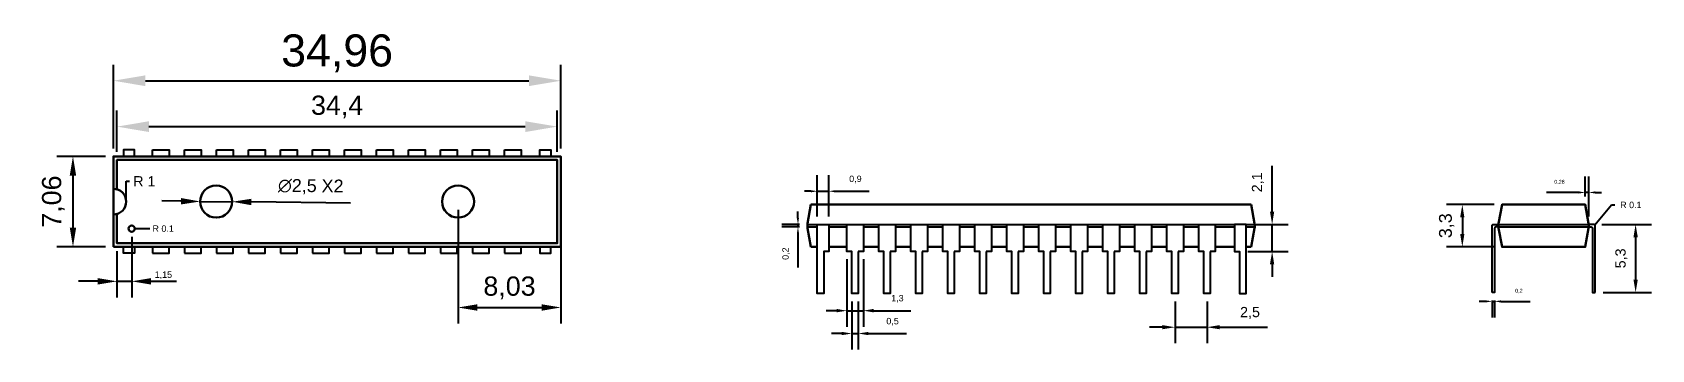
# Model space of a CAD drawing. Header units: millimetres. Extents: x 4 to 130, y 2 to 27.
import ezdxf

# ---------------------------------------------------------------- set-up
doc = ezdxf.new("R2010")
doc.units = ezdxf.units.MM
doc.layers.add('ATMegaMicroController', color=202, linetype='Continuous', lineweight=30)
doc.layers.add('Cote', color=7, linetype='Continuous')
doc.layers.add('Pins', color=9, linetype='Continuous')
doc.styles.get("Standard").update_dxf_attribs({"font": 'arial.ttf'})
doc.dimstyles.new('ISO-25', dxfattribs={"dimtxt": 2.5, "dimasz": 2.5, "dimexe": 1.25, "dimexo": 0.625, "dimtad": 1, "dimtxsty": 'Standard', "dimcen": 2.5, "dimadec": 0, "dimazin": 0, "dimtfac": 1, "dimtmove": 0, "dimatfit": 3, "dimfxl": 1, "dimarcsym": 0})

# ---------------------------------------------------------------- blocks, each defined once
blk = doc.blocks.new('*U5')
at = {"layer": 'Pins'}
blk.add_lwpolyline([(0.25, -2), (0.25, -5.3), (-0.25, -5.3), (-0.25, -2), (-0.65, -2), (-0.65, 0.1), (0.65, 0.1), (0.65, -2)], close=True, dxfattribs=at)
blk = doc.blocks.new('*U6')
at = {"layer": 'Pins', "color": 0, "linetype": 'ByBlock', "lineweight": -2, "transparency": 16777216}
for p in [(67.95, 11.65), (70.45, 11.65), (72.95, 11.65), (75.45, 11.65), (77.95, 11.65), (80.45, 11.65), (82.95, 11.65), (85.45, 11.65), (87.95, 11.65), (90.45, 11.65), (92.95, 11.65), (95.45, 11.65)]:
    blk.add_blockref('*U5', p, dxfattribs=at)
blk = doc.blocks.new('*U7')
at = {"layer": 'Pins'}
blk.add_lwpolyline([(-0.65, 0), (0.65, 0), (0.65, 0.5), (-0.65, 0.5)], close=True, dxfattribs=at)
blk = doc.blocks.new('*U8')
at = {"layer": 'Pins', "color": 0, "linetype": 'ByBlock', "lineweight": -2, "transparency": 16777216}
for p in [(13.715, 9.5), (16.215, 9.5), (18.715, 9.5), (21.215, 9.5), (23.715, 9.5), (26.215, 9.5), (28.715, 9.5), (31.215, 9.5), (33.715, 9.5), (36.215, 9.5), (38.715, 9.5), (41.215, 9.5)]:
    blk.add_blockref('*U7', p, dxfattribs=at)
blk = doc.blocks.new('*U9')
at = {"layer": 'Pins'}
blk.add_lwpolyline([(-0.65, 0), (0.65, 0), (0.65, 0.5), (-0.65, 0.5)], close=True, dxfattribs=at)
blk = doc.blocks.new('*U10')
at = {"layer": 'Pins', "color": 0, "linetype": 'ByBlock', "lineweight": -2, "transparency": 16777216}
for p in [(13.715, 9.5), (16.215, 9.5), (18.715, 9.5), (21.215, 9.5), (23.715, 9.5), (26.215, 9.5), (28.715, 9.5), (31.215, 9.5), (33.715, 9.5), (36.215, 9.5), (38.715, 9.5), (41.215, 9.5)]:
    blk.add_blockref('*U9', p, dxfattribs=at)
blk = doc.blocks.new('*D11')
at = {"layer": 'Cote', "color": 0, "lineweight": -2, "transparency": 16777216}
for p, q in [((10, 17.68), (10, 24.21)), ((44.96, 17.68), (44.96, 24.21)), ((12.5, 22.96), (42.46, 22.96))]:
    blk.add_line(p, q, dxfattribs=at)
at = {"layer": 'Cote', "color": 0, "transparency": 16777216}
for points in [[(12.5, 23.38), (12.5, 22.54), (10, 22.96)], [(42.46, 23.38), (42.46, 22.54), (44.96, 22.96)]]:
    blk.add_solid(points, dxfattribs=at)
at = {"layer": 'Defpoints', "color": 0, "transparency": 16777216}
for p in [(44.96, 22.96), (10, 17.06), (44.96, 17.06)]:
    blk.add_point(p, dxfattribs=at)
at = {"layer": 'Cote', "color": 0, "transparency": 16777216, "insert": (27.48, 25.09), "char_height": 2.5, "attachment_point": 5}
blk.add_mtext('34,96', dxfattribs=at)
blk = doc.blocks.new('*D12')
at = {"layer": 'Cote', "color": 0, "lineweight": -2, "transparency": 16777216}
for p, q in [((10.28, 17.41), (10.28, 20.63)), ((44.68, 17.41), (44.68, 20.63)), ((12.78, 19.38), (42.18, 19.38))]:
    blk.add_line(p, q, dxfattribs=at)
at = {"layer": 'Cote', "color": 0, "transparency": 16777216}
for points in [[(12.78, 19.8), (12.78, 18.96), (10.28, 19.38)], [(42.18, 19.8), (42.18, 18.96), (44.68, 19.38)]]:
    blk.add_solid(points, dxfattribs=at)
at = {"layer": 'Defpoints', "color": 0, "transparency": 16777216}
for p in [(44.68, 19.38), (10.28, 16.78), (44.68, 16.78)]:
    blk.add_point(p, dxfattribs=at)
at = {"layer": 'Cote', "color": 0, "transparency": 16777216, "insert": (27.48, 20.91), "char_height": 2.5, "attachment_point": 5}
blk.add_mtext('{\\H0.6x;34,4}', dxfattribs=at)
blk = doc.blocks.new('*D13')
at = {"layer": 'Cote', "color": 0, "lineweight": -2, "transparency": 16777216}
for p, q in [((36.93, 12.9), (36.93, 4.02)), ((44.96, 12.9), (44.96, 4.02)), ((38.43, 5.27), (43.46, 5.27))]:
    blk.add_line(p, q, dxfattribs=at)
at = {"layer": 'Cote', "color": 0, "transparency": 16777216}
for points in [[(38.43, 5.52), (38.43, 5.02), (36.93, 5.27)], [(43.46, 5.52), (43.46, 5.02), (44.96, 5.27)]]:
    blk.add_solid(points, dxfattribs=at)
at = {"layer": 'Defpoints', "color": 0, "transparency": 16777216}
for p in [(36.93, 13.53), (44.96, 13.53), (44.96, 5.27)]:
    blk.add_point(p, dxfattribs=at)
at = {"layer": 'Cote', "color": 0, "transparency": 16777216, "insert": (40.95, 6.8), "char_height": 2.5, "attachment_point": 5}
blk.add_mtext('{\\H0.6x;8,03}', dxfattribs=at)
blk = doc.blocks.new('*D14')
at = {"layer": 'Cote', "color": 0, "lineweight": -2, "transparency": 16777216}
for p, q in [((9.38, 17.06), (5.59, 17.06)), ((6.84, 15.56), (6.84, 11.5)), ((9.38, 10), (5.59, 10))]:
    blk.add_line(p, q, dxfattribs=at)
at = {"layer": 'Cote', "color": 0, "transparency": 16777216}
for points in [[(6.59, 15.56), (7.09, 15.56), (6.84, 17.06)], [(6.59, 11.5), (7.09, 11.5), (6.84, 10)]]:
    blk.add_solid(points, dxfattribs=at)
at = {"layer": 'Defpoints', "color": 0, "transparency": 16777216}
for p in [(10, 17.06), (6.84, 10), (10, 10)]:
    blk.add_point(p, dxfattribs=at)
at = {"layer": 'Cote', "color": 0, "transparency": 16777216, "insert": (5.31, 13.53), "char_height": 2.5, "attachment_point": 5, "rotation": 90}
blk.add_mtext('{\\H0.6x;7,06}', dxfattribs=at)
blk = doc.blocks.new('*D15')
at = {"layer": 'Cote', "color": 0, "lineweight": -2, "transparency": 16777216}
for p, q in [((15.28, 13.56), (13.78, 13.58)), ((16.78, 13.54), (19.28, 13.52)), ((28.52, 13.41), (20.78, 13.5))]:
    blk.add_line(p, q, dxfattribs=at)
at = {"layer": 'Cote', "color": 0, "transparency": 16777216}
for points in [[(15.28, 13.81), (15.28, 13.31), (16.78, 13.54)], [(20.78, 13.75), (20.78, 13.25), (19.28, 13.52)]]:
    blk.add_solid(points, dxfattribs=at)
at = {"layer": 'Defpoints', "color": 0, "transparency": 16777216}
for p in [(16.78, 13.54), (19.28, 13.52)]:
    blk.add_point(p, dxfattribs=at)
at = {"layer": 'Cote', "color": 0, "transparency": 16777216, "insert": (25.42, 14.68), "char_height": 2.5, "width": 6.1187, "attachment_point": 5, "rotation": 359.3189}
blk.add_mtext('{\\H0.4x;∅2,5 X2}', dxfattribs=at)
blk = doc.blocks.new('*D18')
at = {"layer": 'Cote', "color": 0, "lineweight": -2, "transparency": 16777216}
for p, q in [((67.3, 9.03), (67.3, 3.77)), ((68.6, 9.03), (68.6, 3.77)), ((66.5, 5.02), (65.7, 5.02)), ((67.3, 5.02), (68.6, 5.02)), ((69.4, 5.02), (72.31, 5.02))]:
    blk.add_line(p, q, dxfattribs=at)
at = {"layer": 'Cote', "color": 0, "transparency": 16777216}
for points in [[(66.5, 5.16), (66.5, 4.89), (67.3, 5.02)], [(69.4, 5.16), (69.4, 4.89), (68.6, 5.02)]]:
    blk.add_solid(points, dxfattribs=at)
at = {"layer": 'Defpoints', "color": 0, "transparency": 16777216}
for p in [(67.3, 9.65), (68.6, 9.65), (68.6, 5.02)]:
    blk.add_point(p, dxfattribs=at)
at = {"layer": 'Cote', "color": 0, "transparency": 16777216, "insert": (71.26, 5.95), "char_height": 2.5, "attachment_point": 5}
blk.add_mtext('{\\H0.2x;1,3}', dxfattribs=at)
blk = doc.blocks.new('*D19')
at = {"layer": 'Cote', "color": 0, "lineweight": -2, "transparency": 16777216}
for p, q in [((67.7, 5.73), (67.7, 1.99)), ((68.2, 5.73), (68.2, 1.99)), ((66.9, 3.24), (66.1, 3.24)), ((67.7, 3.24), (68.2, 3.24)), ((69, 3.24), (71.96, 3.24))]:
    blk.add_line(p, q, dxfattribs=at)
at = {"layer": 'Cote', "color": 0, "transparency": 16777216}
for points in [[(66.9, 3.37), (66.9, 3.11), (67.7, 3.24)], [(69, 3.37), (69, 3.11), (68.2, 3.24)]]:
    blk.add_solid(points, dxfattribs=at)
at = {"layer": 'Defpoints', "color": 0, "transparency": 16777216}
for p in [(67.7, 6.35), (68.2, 6.35), (68.2, 3.24)]:
    blk.add_point(p, dxfattribs=at)
at = {"layer": 'Cote', "color": 0, "transparency": 16777216, "insert": (70.88, 4.16), "char_height": 2.5, "attachment_point": 5}
blk.add_mtext('{\\H0.2x;0,5}', dxfattribs=at)
blk = doc.blocks.new('*D20')
at = {"layer": 'Cote', "color": 0, "lineweight": -2, "transparency": 16777216}
for p, q in [((92.95, 5.73), (92.95, 2.48)), ((95.45, 5.73), (95.45, 2.48)), ((91.95, 3.73), (90.95, 3.73)), ((92.95, 3.73), (95.45, 3.73)), ((96.45, 3.73), (100.18, 3.73))]:
    blk.add_line(p, q, dxfattribs=at)
at = {"layer": 'Cote', "color": 0, "transparency": 16777216}
for points in [[(91.95, 3.9), (91.95, 3.57), (92.95, 3.73)], [(96.45, 3.9), (96.45, 3.57), (95.45, 3.73)]]:
    blk.add_solid(points, dxfattribs=at)
at = {"layer": 'Defpoints', "color": 0, "transparency": 16777216}
for p in [(92.95, 6.35), (95.45, 6.35), (95.45, 3.73)]:
    blk.add_point(p, dxfattribs=at)
at = {"layer": 'Cote', "color": 0, "transparency": 16777216, "insert": (98.81, 4.84), "char_height": 2.5, "attachment_point": 5}
blk.add_mtext('{\\H0.32x;2,5}', dxfattribs=at)
blk = doc.blocks.new('*D21')
at = {"layer": 'Cote', "color": 0, "lineweight": -2, "transparency": 16777216}
for p, q in [((63.49, 12.25), (63.49, 12.75)), ((63.6, 11.75), (62.24, 11.75)), ((63.6, 11.55), (62.24, 11.55)), ((63.49, 11.75), (63.49, 11.55)), ((63.49, 11.05), (63.49, 8.39))]:
    blk.add_line(p, q, dxfattribs=at)
at = {"layer": 'Cote', "color": 0, "transparency": 16777216}
for points in [[(63.4, 12.25), (63.57, 12.25), (63.49, 11.75)], [(63.4, 11.05), (63.57, 11.05), (63.49, 11.55)]]:
    blk.add_solid(points, dxfattribs=at)
at = {"layer": 'Defpoints', "color": 0, "transparency": 16777216}
for p in [(63.49, 11.55), (64.22, 11.75), (64.22, 11.55)]:
    blk.add_point(p, dxfattribs=at)
at = {"layer": 'Cote', "color": 0, "transparency": 16777216, "insert": (62.56, 9.47), "char_height": 2.5, "attachment_point": 5, "rotation": 90}
blk.add_mtext('{\\H0.2x;0,2}', dxfattribs=at)
blk = doc.blocks.new('*D22')
at = {"layer": 'Cote', "color": 0, "lineweight": -2, "transparency": 16777216}
for p, q in [((100.54, 12.75), (100.54, 16.32)), ((99.13, 11.75), (101.79, 11.75)), ((100.54, 9.65), (100.54, 11.75)), ((98.63, 9.65), (101.79, 9.65)), ((100.54, 8.65), (100.54, 7.65))]:
    blk.add_line(p, q, dxfattribs=at)
at = {"layer": 'Cote', "color": 0, "transparency": 16777216}
for points in [[(100.37, 12.75), (100.7, 12.75), (100.54, 11.75)], [(100.37, 8.65), (100.7, 8.65), (100.54, 9.65)]]:
    blk.add_solid(points, dxfattribs=at)
at = {"layer": 'Defpoints', "color": 0, "transparency": 16777216}
for p in [(98.5, 11.75), (98, 9.65), (100.54, 9.65)]:
    blk.add_point(p, dxfattribs=at)
at = {"layer": 'Cote', "color": 0, "transparency": 16777216, "insert": (99.43, 15.03), "char_height": 2.5, "attachment_point": 5, "rotation": 90}
blk.add_mtext('{\\H0.32x;2,1}', dxfattribs=at)
blk = doc.blocks.new('*D23')
at = {"layer": 'Cote', "color": 0, "lineweight": -2, "transparency": 16777216}
for p, q in [((65, 12.38), (65, 15.59)), ((65.9, 12.38), (65.9, 15.59)), ((64.5, 14.34), (64, 14.34)), ((65, 14.34), (65.9, 14.34)), ((66.4, 14.34), (69.06, 14.34))]:
    blk.add_line(p, q, dxfattribs=at)
at = {"layer": 'Cote', "color": 0, "transparency": 16777216}
for points in [[(64.5, 14.42), (64.5, 14.25), (65, 14.34)], [(66.4, 14.42), (66.4, 14.25), (65.9, 14.34)]]:
    blk.add_solid(points, dxfattribs=at)
at = {"layer": 'Defpoints', "color": 0, "transparency": 16777216}
for p in [(65.9, 14.34), (65, 11.75), (65.9, 11.75)]:
    blk.add_point(p, dxfattribs=at)
at = {"layer": 'Cote', "color": 0, "transparency": 16777216, "insert": (67.98, 15.26), "char_height": 2.5, "attachment_point": 5}
blk.add_mtext('{\\H0.2x;0,9}', dxfattribs=at)
blk = doc.blocks.new('*D24')
at = {"layer": 'Cote', "color": 0, "lineweight": -2, "transparency": 16777216}
for p, q in [((117.88, 13.3), (114.15, 13.3)), ((115.4, 12.3), (115.4, 11)), ((117.88, 10), (114.15, 10))]:
    blk.add_line(p, q, dxfattribs=at)
at = {"layer": 'Cote', "color": 0, "transparency": 16777216}
for points in [[(115.23, 12.3), (115.56, 12.3), (115.4, 13.3)], [(115.23, 11), (115.56, 11), (115.4, 10)]]:
    blk.add_solid(points, dxfattribs=at)
at = {"layer": 'Defpoints', "color": 0, "transparency": 16777216}
for p in [(118.5, 13.3), (115.4, 10), (118.5, 10)]:
    blk.add_point(p, dxfattribs=at)
at = {"layer": 'Cote', "color": 0, "transparency": 16777216, "insert": (114.17, 11.65), "char_height": 2.5, "attachment_point": 5, "rotation": 90}
blk.add_mtext('{\\H0.4x;3,3}', dxfattribs=at)
blk = doc.blocks.new('*D25')
at = {"layer": 'Cote', "color": 0, "lineweight": -2, "transparency": 16777216}
for p, q in [((126.3, 11.75), (130.19, 11.75)), ((128.94, 10.75), (128.94, 7.45)), ((126.4, 6.45), (130.19, 6.45))]:
    blk.add_line(p, q, dxfattribs=at)
at = {"layer": 'Cote', "color": 0, "transparency": 16777216}
for points in [[(128.77, 10.75), (129.11, 10.75), (128.94, 11.75)], [(128.77, 7.45), (129.11, 7.45), (128.94, 6.45)]]:
    blk.add_solid(points, dxfattribs=at)
at = {"layer": 'Defpoints', "color": 0, "transparency": 16777216}
for p in [(125.68, 11.75), (125.78, 6.45), (128.94, 6.45)]:
    blk.add_point(p, dxfattribs=at)
at = {"layer": 'Cote', "color": 0, "transparency": 16777216, "insert": (127.83, 9.1), "char_height": 2.5, "attachment_point": 5, "rotation": 90}
blk.add_mtext('{\\H0.32x;5,3}', dxfattribs=at)
blk = doc.blocks.new('*D26')
at = {"layer": 'Cote', "color": 0, "lineweight": -2, "transparency": 16777216}
for p, q in [((117.22, 5.75), (116.72, 5.75)), ((117.72, 5.82), (117.72, 4.5)), ((117.72, 5.75), (117.92, 5.75)), ((117.92, 5.82), (117.92, 4.5)), ((118.42, 5.75), (120.71, 5.75))]:
    blk.add_line(p, q, dxfattribs=at)
at = {"layer": 'Cote', "color": 0, "transparency": 16777216}
for points in [[(117.22, 5.83), (117.22, 5.66), (117.72, 5.75)], [(118.42, 5.83), (118.42, 5.66), (117.92, 5.75)]]:
    blk.add_solid(points, dxfattribs=at)
at = {"layer": 'Defpoints', "color": 0, "transparency": 16777216}
for p in [(117.72, 6.45), (117.92, 6.45), (117.92, 5.75)]:
    blk.add_point(p, dxfattribs=at)
at = {"layer": 'Cote', "color": 0, "transparency": 16777216, "insert": (119.82, 6.55), "char_height": 2.5, "attachment_point": 5}
blk.add_mtext('{\\H0.12x;0,2}', dxfattribs=at)
blk = doc.blocks.new('*D27')
at = {"layer": 'Cote', "color": 0, "lineweight": -2, "transparency": 16777216}
for p, q in [((125, 13.93), (125, 15.49)), ((125.28, 12.38), (125.28, 15.49)), ((124.5, 14.24), (121.97, 14.24)), ((125.28, 14.24), (125, 14.24)), ((125.78, 14.24), (126.28, 14.24))]:
    blk.add_line(p, q, dxfattribs=at)
at = {"layer": 'Cote', "color": 0, "transparency": 16777216}
for points in [[(124.5, 14.33), (124.5, 14.16), (125, 14.24)], [(125.78, 14.33), (125.78, 14.16), (125.28, 14.24)]]:
    blk.add_solid(points, dxfattribs=at)
at = {"layer": 'Defpoints', "color": 0, "transparency": 16777216}
for p in [(125, 14.24), (125, 13.3), (125.28, 11.75)]:
    blk.add_point(p, dxfattribs=at)
at = {"layer": 'Cote', "color": 0, "transparency": 16777216, "insert": (122.99, 15.05), "char_height": 2.5, "attachment_point": 5}
blk.add_mtext('{\\H0.12x;0,28}', dxfattribs=at)

msp = doc.modelspace()

# ---------------------------------------------------------------- linework, layer by layer
at = {"layer": 'ATMegaMicroController', "lineweight": -3}
for p, q in [((64.221, 11.75), (65, 11.75)), ((64.221, 11.55), (65, 11.55)), ((65.9, 11.75), (67.3, 11.75)), ((65.9, 11.55), (67.3, 11.55)), ((68.6, 11.75), (69.8, 11.75)), ((68.6, 11.55), (69.8, 11.55)), ((71.1, 11.75), (72.3, 11.75)), ((71.1, 11.55), (72.3, 11.55)), ((73.6, 11.75), (74.8, 11.75)), ((73.6, 11.55), (74.8, 11.55)), ((76.1, 11.75), (77.3, 11.75)), ((76.1, 11.55), (77.3, 11.55)), ((78.6, 11.75), (79.8, 11.75)), ((78.6, 11.55), (79.8, 11.55)), ((81.1, 11.75), (82.3, 11.75)), ((81.1, 11.55), (82.3, 11.55)), ((83.6, 11.75), (84.8, 11.75)), ((83.6, 11.55), (84.8, 11.55)), ((86.1, 11.75), (87.3, 11.75)), ((86.1, 11.55), (87.3, 11.55)), ((88.6, 11.75), (89.8, 11.75)), ((88.6, 11.55), (89.8, 11.55)), ((91.1, 11.75), (92.3, 11.75)), ((91.1, 11.55), (92.3, 11.55)), ((93.6, 11.75), (94.8, 11.75)), ((93.6, 11.55), (94.8, 11.55)), ((96.1, 11.75), (97.6, 11.75)), ((96.1, 11.55), (97.6, 11.55)), ((98.5, 11.75), (99.179, 11.75)), ((98.5, 11.55), (99.179, 11.55)), ((118.221, 11.75), (125.279, 11.75)), ((118.221, 11.55), (125.279, 11.55))]:
    msp.add_line(p, q, dxfattribs=at)
at = {"layer": 'ATMegaMicroController'}
for p, q in [((64.221, 11.75), (64.221, 11.55)), ((99.179, 11.55), (99.179, 11.75)), ((118.221, 11.75), (118.221, 11.55)), ((125.279, 11.55), (125.279, 11.75))]:
    msp.add_line(p, q, dxfattribs=at)
msp.add_lwpolyline([(10, 10), (44.96, 10), (44.96, 17.06), (10, 17.06)], close=True, dxfattribs=at)
for points in [[(10.28, 12.57), (10.28, 10.28), (44.68, 10.28), (44.68, 16.78), (10.28, 16.78), (10.28, 14.49)], [(98.9, 13.3), (64.5, 13.3)], [(64.5, 10), (65, 10)], [(65.9, 10), (67.3, 10)], [(68.6, 10), (69.8, 10)], [(71.1, 10), (72.3, 10)], [(73.6, 10), (74.8, 10)], [(76.1, 10), (77.3, 10)], [(78.6, 10), (79.8, 10)], [(81.1, 10), (82.3, 10)], [(83.6, 10), (84.8, 10)], [(86.1, 10), (87.3, 10)], [(88.6, 10), (89.8, 10)], [(91.1, 10), (92.3, 10)], [(93.6, 10), (94.8, 10)], [(96.1, 10), (97.6, 10)], [(98.5, 10), (98.9, 10)]]:
    msp.add_lwpolyline(points, dxfattribs=at)
for points in [[(64.5, 13.3), (64.233, 11.829, 0.0199242), (64.221, 11.75, 0.0199242)], [(98.9, 13.3), (99.167, 11.829, -0.0199242), (99.179, 11.75, -0.0199242)], [(125.279, 11.75, 0.0199242), (125.267, 11.829), (125, 13.3), (118.5, 13.3), (118.233, 11.829, 0.0199242), (118.221, 11.75)], [(64.221, 11.55, 0.0199242), (64.233, 11.471), (64.5, 10)], [(99.179, 11.55, -0.0199242), (99.167, 11.471), (98.9, 10)], [(118.221, 11.55, 0.0199242), (118.233, 11.471), (118.5, 10), (125, 10), (125.267, 11.471, 0.0199242), (125.279, 11.55, 0.0199242)]]:
    msp.add_lwpolyline(points, format="xyb", dxfattribs=at)
for centre, radius in [((18.03, 13.53), 1.25), ((36.93, 13.53), 1.25), ((11.43, 11.42), 0.25)]:
    msp.add_circle(centre, radius, dxfattribs=at)
msp.add_arc((10, 13.53), 1, 270, 90, dxfattribs=at)
at = {"layer": 'Cote', "linetype": 'ByBlock', "lineweight": -2}
for p, q in [((11, 15.117), (11.252, 15.117)), ((127.044, 13.267), (127.307, 13.267)), ((12.631, 11.42), (12.853, 11.42))]:
    msp.add_line(p, q, dxfattribs=at)
at = {"layer": 'Cote'}
for p, q in [((11.43, 10.795), (11.43, 6.062)), ((10.28, 9.655), (10.28, 6.062)), ((8.78, 7.312), (7.28, 7.312)), ((10.28, 7.312), (11.43, 7.312)), ((12.93, 7.312), (14.933, 7.312))]:
    msp.add_line(p, q, dxfattribs=at)
at = {"layer": 'Cote', "linetype": 'ByBlock', "lineweight": -2}
for points in [[(11, 13.53), (11, 15.117)], [(125.749, 11.721), (127.044, 13.267)], [(11.68, 11.42), (12.631, 11.42)]]:
    msp.add_lwpolyline(points, dxfattribs=at)
at = {"layer": 'Cote'}
for points in [[(8.78, 7.562), (8.78, 7.062), (10.28, 7.312)], [(12.93, 7.562), (12.93, 7.062), (11.43, 7.312)]]:
    msp.add_solid(points, dxfattribs=at)
at = {"layer": 'Pins'}
for points in [[(11.65, 17.06), (11.65, 17.56), (10.78, 17.56), (10.78, 17.06)], [(43.31, 17.06), (43.31, 17.56), (44.18, 17.56), (44.18, 17.06)], [(65, 11.75), (65.9, 11.75), (65.9, 9.65), (65.5, 9.65), (65.5, 6.35), (65, 6.35), (65, 9.65)], [(98.5, 11.75), (97.6, 11.75), (97.6, 9.65), (98, 9.65), (98, 6.35), (98.5, 6.35), (98.5, 9.65)], [(11.65, 10), (11.65, 9.5), (10.78, 9.5), (10.78, 10)], [(43.31, 10), (43.31, 9.5), (44.18, 9.5), (44.18, 10)]]:
    msp.add_lwpolyline(points, close=True, dxfattribs=at)
for points in [[(117.721, 6.45), (117.721, 11.65, -0.4142136), (117.821, 11.75), (118.221, 11.75), (118.221, 11.55), (118.021, 11.55, 0.4142136), (117.921, 11.45), (117.921, 6.45)], [(125.779, 6.45), (125.779, 11.65, 0.4142136), (125.679, 11.75), (125.279, 11.75), (125.279, 11.55), (125.479, 11.55, -0.4142136), (125.579, 11.45), (125.579, 6.45)]]:
    msp.add_lwpolyline(points, format="xyb", close=True, dxfattribs=at)

# ---------------------------------------------------------------- block references
at = {"layer": 'Pins', "xscale": -1, "rotation": 180}
msp.add_blockref('*U10', (0, 27.06), dxfattribs=at)
at = {"layer": 'Pins'}
for name in ['*U6', '*U8']:
    msp.add_blockref(name, (0, 0), dxfattribs=at)

# ---------------------------------------------------------------- texts
at = {"layer": 'Cote'}
for s, insert, char_height, attachment_point in [('R 1', (11.552, 15.518), 0.8, 1), ('R 0.1', (127.734, 13.521), 0.5, 1), ('R 0.1', (13.053, 11.674), 0.5, 1), ('{\\H0.2x;1,15}', (13.905, 7.787), 2.5, 5)]:
    msp.add_mtext(s, dxfattribs=dict(at, insert=insert, char_height=char_height, attachment_point=attachment_point))

# ---------------------------------------------------------------- dimensions: what is measured, and where the dimension line sits
dim = msp.add_linear_dim(base=(44.96, 22.959), p1=(10, 17.06), p2=(44.96, 17.06), dimstyle='ISO-25', dxfattribs=at)
dim.commit()
dim.dimension.update_dxf_attribs({"geometry": '*D11', "text_midpoint": (27.48, 25.087)})
dim = msp.add_linear_dim(base=(44.68, 19.381), p1=(10.28, 16.78), p2=(44.68, 16.78), text='{\\H0.6x;<>}', dimstyle='ISO-25', dxfattribs=at)
dim.commit()
dim.dimension.update_dxf_attribs({"geometry": '*D12', "text_midpoint": (27.48, 20.907)})
dim = msp.add_diameter_dim_2p(p1=(16.78, 13.545), p2=(19.28, 13.515), text='{\\H0.4x;<> X2}', dimstyle='ISO-25', override={"dimasz": 1.5}, dxfattribs=at)
dim.commit()
dim.dimension.update_dxf_attribs({"geometry": '*D15', "text_midpoint": (25.402, 13.442)})
for base, p1, p2, text, override, picture, middle in [((6.836, 10), (10, 17.06), (10, 10), '{\\H0.6x;<>}', {"dimasz": 1.5}, '*D14', (5.31, 13.53)), ((115.396, 10), (118.5, 13.3), (118.5, 10), '{\\H0.4x;<>}', {"dimasz": 1}, '*D24', (114.17, 11.65)), ((63.485, 11.55), (64.221, 11.75), (64.221, 11.55), '{\\H0.2x;<>}', {"dimasz": 0.5}, '*D21', (62.56, 9.472)), ((128.939, 6.45), (125.679, 11.75), (125.779, 6.45), '{\\H0.32x;<>}', {"dimasz": 1}, '*D25', (127.834, 9.1))]:
    dim = msp.add_linear_dim(base=base, p1=p1, p2=p2, angle=90, text=text, dimstyle='ISO-25', override=override, dxfattribs=at)
    dim.commit()
    dim.dimension.update_dxf_attribs({"geometry": picture, "text_midpoint": middle})
for base, p1, p2, text, override, picture, middle in [((65.9, 14.336), (65, 11.75), (65.9, 11.75), '{\\H0.2x;<>}', {"dimasz": 0.5}, '*D23', (67.981, 15.262)), ((125, 14.243), (125.279, 11.75), (125, 13.3), '{\\H0.12x;<>}', {"dimasz": 0.5}, '*D27', (122.985, 15.048)), ((68.6, 5.022), (67.3, 9.65), (68.6, 9.65), '{\\H0.2x;<>}', {"dimasz": 0.8}, '*D18', (71.257, 5.948)), ((117.921, 5.747), (117.721, 6.45), (117.921, 6.45), '{\\H0.12x;<>}', {"dimasz": 0.5}, '*D26', (119.818, 6.552)), ((68.2, 3.238), (67.7, 6.35), (68.2, 6.35), '{\\H0.2x;<>}', {"dimasz": 0.8}, '*D19', (70.882, 4.164)), ((95.45, 3.732), (92.95, 6.35), (95.45, 6.35), '{\\H0.32x;<>}', {"dimasz": 1}, '*D20', (98.813, 4.837))]:
    dim = msp.add_linear_dim(base=base, p1=p1, p2=p2, text=text, dimstyle='ISO-25', override=override, dxfattribs=at)
    dim.commit()
    dim.dimension.update_dxf_attribs({"geometry": picture, "text_midpoint": middle})
dim = msp.add_linear_dim(base=(100.536, 9.65), p1=(98.5, 11.75), p2=(98, 9.65), angle=90, text='{\\H0.32x;<>}', dimstyle='ISO-25', override={"dimasz": 1}, dxfattribs=at)
dim.commit()
dim.dimension.update_dxf_attribs({"geometry": '*D22', "text_midpoint": (100.536, 15.033), "dimtype": 160})
dim = msp.add_linear_dim(base=(44.96, 5.274), p1=(36.93, 13.53), p2=(44.96, 13.53), text='{\\H0.6x;<>}', dimstyle='ISO-25', override={"dimasz": 1.5}, dxfattribs=at)
dim.commit()
dim.dimension.update_dxf_attribs({"geometry": '*D13', "text_midpoint": (40.945, 5.274), "dimtype": 160})

doc.saveas('drawing.dxf')
